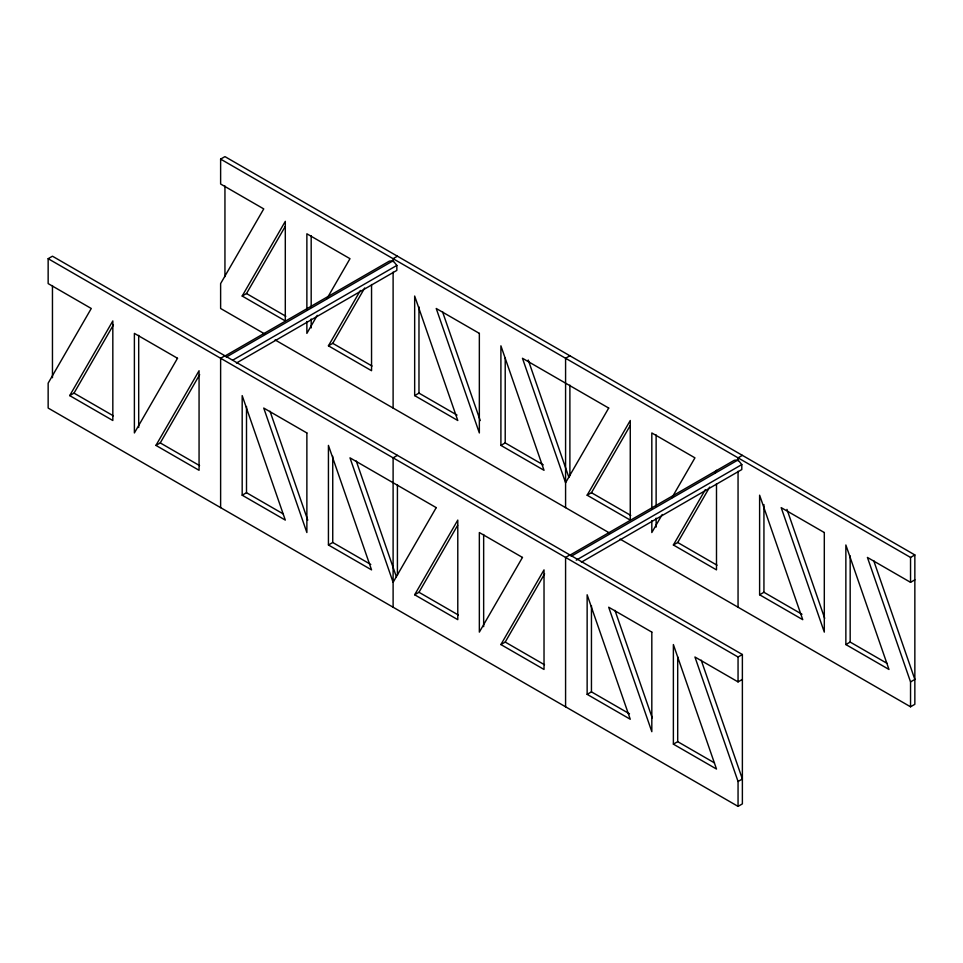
<?xml version="1.0" encoding="UTF-8"?>
<svg xmlns="http://www.w3.org/2000/svg" width="963" height="963" viewBox="0 0 963 963"><rect width="100%" height="100%" fill="white"/><g stroke="black" fill="none" stroke-linecap="round" stroke-linejoin="round"><path stroke-width="1.44" d="M69.709 395.612L112.827 320.932L112.827 420.506L69.709 395.612L74.019 393.121L113.429 324.88M155.946 445.4L199.064 370.719L199.064 470.293L155.946 445.4L160.255 442.92L199.666 374.667M242.182 296.038L285.301 221.346L285.301 320.932L242.182 296.038L246.504 293.546L285.156 226.582M317.272 315.346L306.872 333.379L306.872 321.486M326.939 298.614L349.99 258.686L306.872 233.792L306.872 309.592M371.549 284.518L371.549 370.719L328.431 345.825L360.391 290.453M328.431 345.825L332.741 343.334L364.7 287.961M414.668 594.773L457.786 520.08L457.786 619.666L414.668 594.773L418.977 592.281L457.63 525.329M500.904 644.56L544.023 569.879L544.023 669.454L500.904 644.56L505.214 642.068L544.613 573.828M587.141 495.199L630.259 420.506L630.259 520.092L587.141 495.199L591.451 492.707L630.115 425.742M662.231 514.507L651.819 532.539L651.819 520.646M671.897 497.763L694.937 457.846L651.819 432.953L651.819 508.753M716.496 483.679L716.496 569.879L673.378 544.986L705.349 489.613M715.015 472.869L716.496 470.293M673.378 544.986L677.699 542.494L709.659 487.122M48.15 258.686L52.459 256.206L742.377 654.515L742.377 803.888L738.055 806.38L48.15 408.059L48.15 383.166L91.268 308.485L48.15 283.591L48.15 258.686L738.055 657.007L742.377 654.515M264.717 333.944L220.623 308.485L220.623 283.591L263.742 208.899L220.623 184.005L220.623 159.112L224.945 156.62L914.85 554.941L914.85 704.314L910.541 706.794L620.052 539.087M224.945 355.78L220.623 358.272L220.623 507.645M397.418 256.206L393.109 258.686L393.109 261.683M225.089 355.961L389.365 261.117L393.109 260.78L396.84 265.427L396.84 270.398L236.441 363.015M226.233 357.117L393.109 260.78M232.552 360.27L396.84 265.427M242.182 495.199L285.301 520.092L242.182 395.612L242.182 495.199L246.504 492.707L283.278 513.941M414.668 395.612L457.786 420.506L414.668 296.038L414.668 395.612L418.977 393.121L457.028 415.089M397.418 455.355L393.109 457.846L393.109 607.22M569.891 355.78L565.582 358.272L565.582 507.645M328.431 544.986L371.549 569.879L328.431 445.4L328.431 544.986L332.741 542.494L370.779 564.462M500.904 445.4L544.023 470.293L500.904 345.825L500.904 445.4L505.214 442.92L543.264 464.876M569.891 554.941L565.582 557.433L565.582 706.794M742.377 455.355L738.055 457.846L738.055 460.832M570.036 555.121L734.324 460.266L738.055 459.941L741.799 464.587L741.799 469.559L581.387 562.175M571.191 556.277L738.055 459.941M576.211 560.177L741.799 464.587M587.141 694.347L630.259 719.241L587.141 594.773L587.141 694.347L591.451 691.867L629.501 713.824M759.614 594.773L802.745 619.666L759.614 495.187L759.614 594.773L763.936 592.281L801.974 614.25M220.623 159.112L910.541 557.433L914.85 554.941M738.055 806.38L738.055 781.487L694.937 657.007L738.055 681.9L742.377 679.409M910.541 706.794L910.541 681.9L867.422 557.433L910.541 582.326L914.85 579.834M673.378 744.146L716.496 769.04L673.378 644.56L673.378 744.146L677.699 741.654L714.474 762.889M845.863 644.56L888.981 669.454L845.863 544.986L845.863 644.56L850.173 642.068L886.947 663.302M738.055 781.487L742.377 778.995L701.208 660.173M910.541 681.9L914.85 679.409L873.694 560.598M246.504 293.546L285.818 316.249M332.741 343.334L372.055 366.036M591.451 492.707L630.765 515.398M677.699 542.494L717.014 565.197M275.093 339.927L609.675 533.093M74.019 393.121L113.333 415.823M160.255 442.92L199.57 465.611M418.977 592.281L458.292 614.984M505.214 642.068L544.528 664.771M786.964 509.391L824.689 618.306M528.242 360.03L568.916 477.431M614.972 610.386L652.216 717.892M442.499 311.651L480.224 420.566M356.262 461.012L396.443 577.006M270.013 411.225L307.751 520.14M910.541 557.433L910.541 582.326M850.173 555.868L850.173 642.068M763.936 504.588L763.936 592.281M738.055 471.292L738.055 607.22M738.055 657.007L738.055 681.9M677.699 656.935L677.699 741.654M656.128 434.927L656.128 506.261M656.128 518.154L656.128 527.074M591.451 605.655L591.451 691.867M569.891 385.14L569.891 475.794M505.214 358.2L505.214 442.92M483.655 534.501L483.655 626.648M418.977 306.92L418.977 393.121M397.418 484.714L397.418 575.38M393.109 272.132L393.109 408.059M332.741 456.293L332.741 542.494M311.181 235.766L311.181 307.113M311.181 318.994L311.181 327.914M246.504 406.494L246.504 492.707M224.945 185.979L224.945 276.634M138.696 335.341L138.696 427.5M52.459 285.554L52.459 377.701M177.505 358.272L134.387 432.953L134.387 333.379L177.505 358.272M436.227 507.633L393.109 582.326L349.99 457.846L436.227 507.633M522.464 557.433L479.345 632.113L479.345 532.539L522.464 557.433M608.7 408.059L565.582 482.74L522.464 358.272L608.7 408.059M479.345 333.379L436.227 308.485L479.345 432.953L479.345 333.379M824.304 532.539L781.186 507.633L824.304 632.113L824.304 532.539M306.872 432.953L263.742 408.059L306.872 532.539L306.872 432.953M651.819 632.113L608.7 607.22L651.819 731.687L651.819 632.113"/></g></svg>
